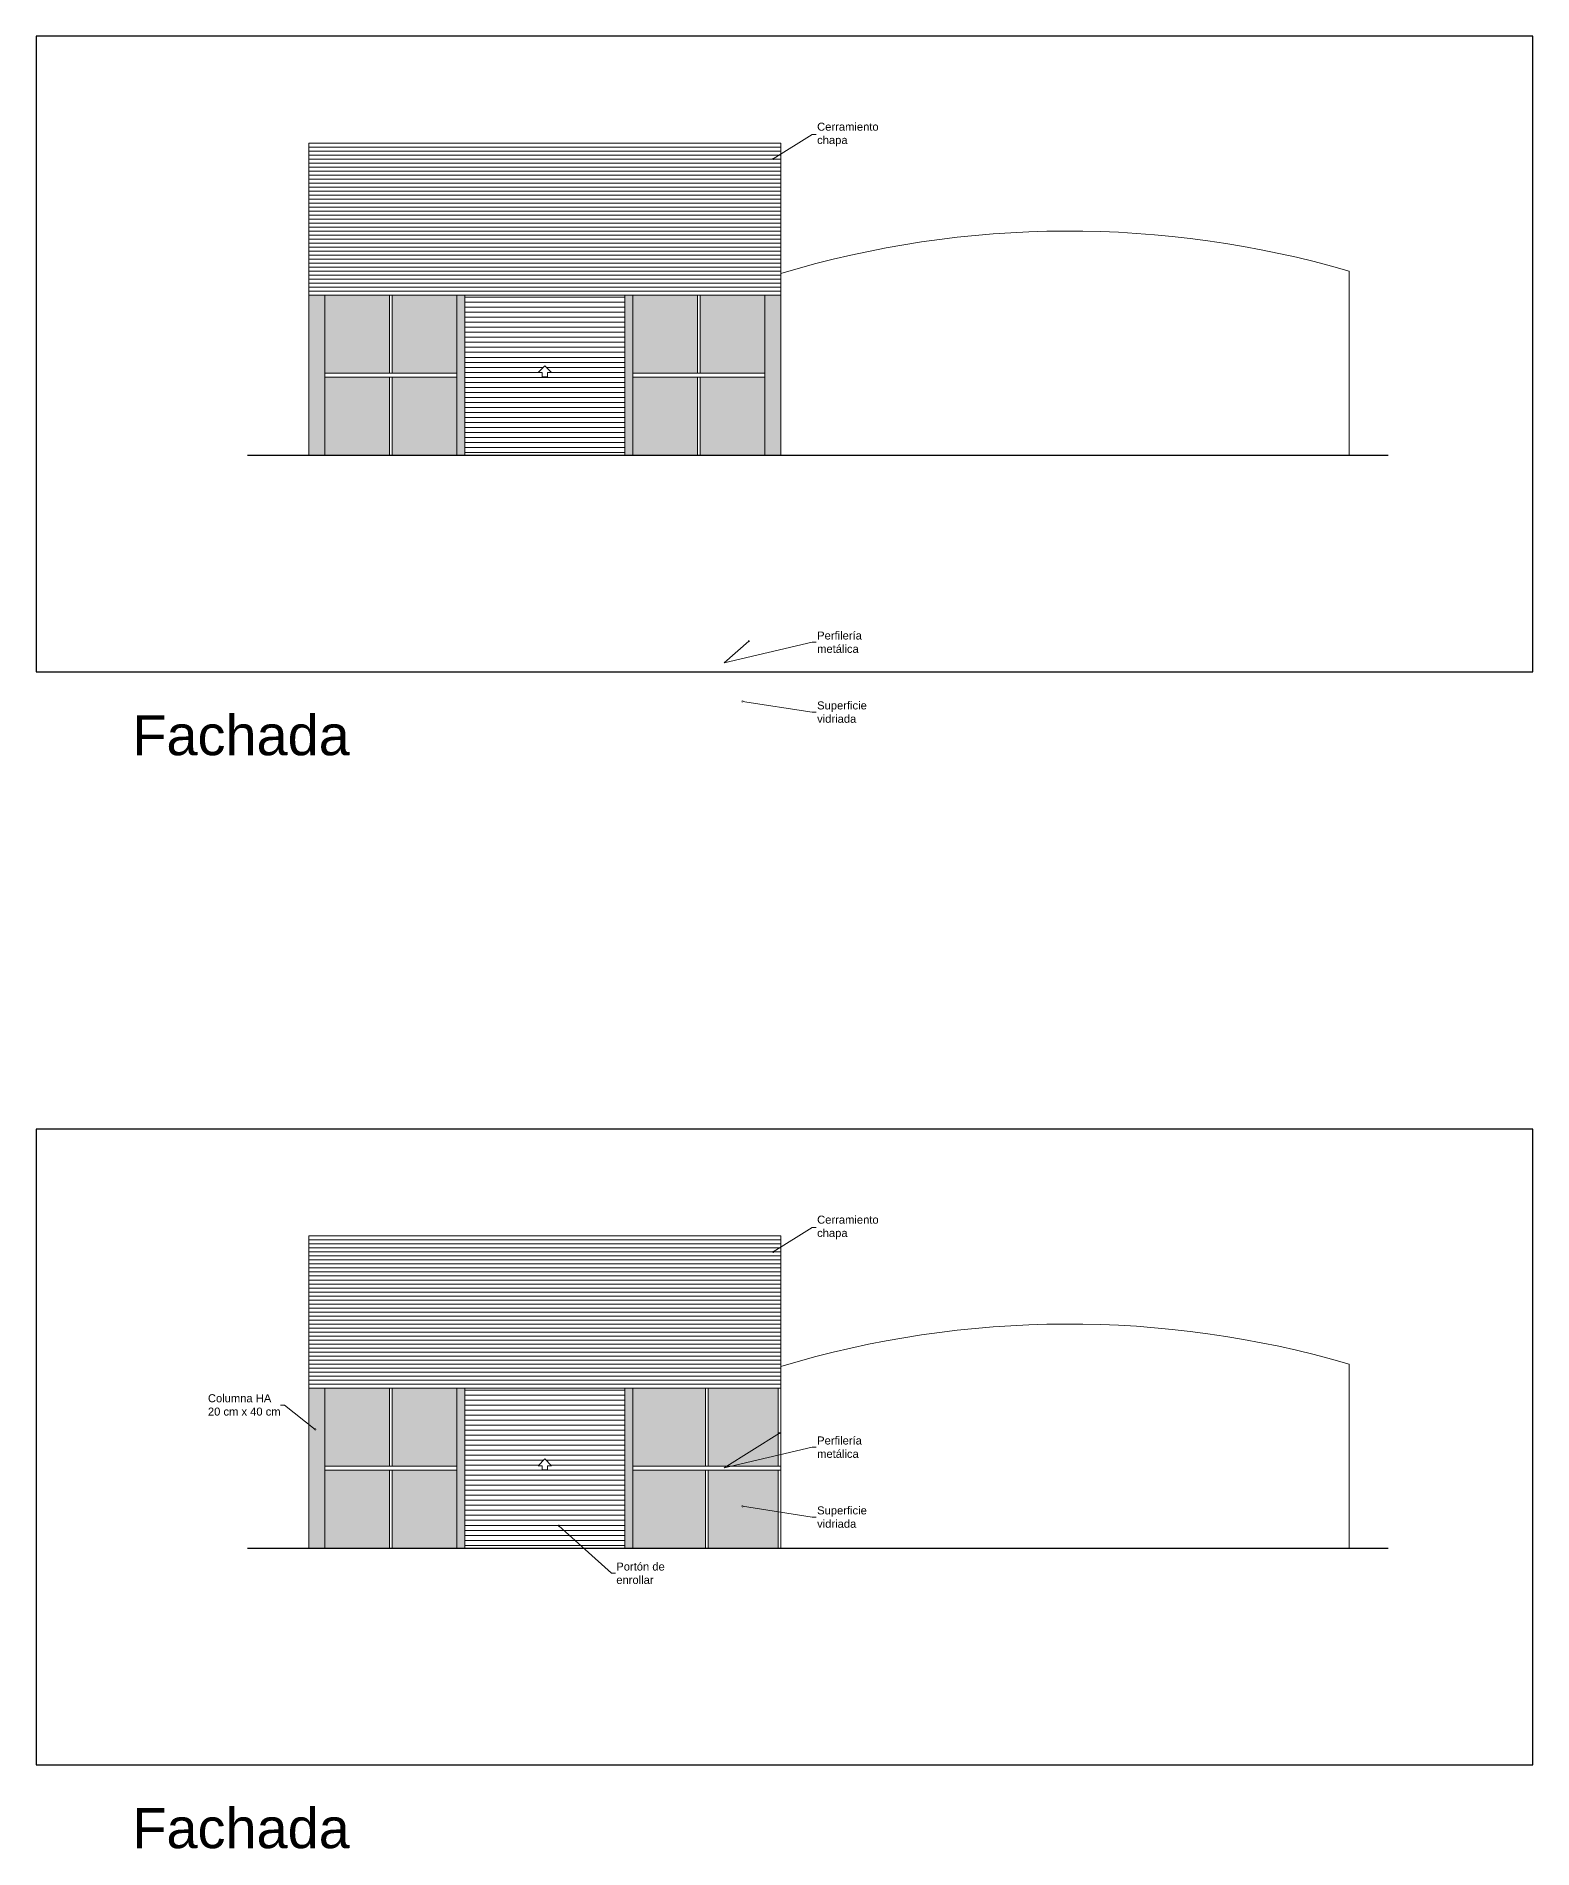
# Model space of a CAD drawing. Header units: millimetres. Extents: x 265 to 853, y -178 to 32.
# Drawn here: x 745.4 to 782.81, y -177.9 to -132.6 of the extents above; entities that cross this region are included whole.
import ezdxf
from ezdxf import colors
from ezdxf.entities.mleader import LeaderData, LeaderLine
from ezdxf.math import Vec2, Vec3

# ---------------------------------------------------------------- set-up
doc = ezdxf.new("R2010")
doc.units = ezdxf.units.MM
doc.header["$LTSCALE"] = 0.1
doc.header["$MEASUREMENT"] = 0
doc.linetypes.add('CONTINUA', pattern=[200, 100, 100])
for name, color, linetype, lineweight in [('00_ARQ_CHAPA', 4, 'CONTINUA', 13), ('00_ARQ_HORMIGON', 2, 'CONTINUA', 20), ('00_ARQ_VIDRIO', 4, 'CONTINUA', 20), ('00_ARQ_VISTA ADELANTE', 1, 'CONTINUA', 30), ('00_ARQ_VISTA ATRAS', 5, 'CONTINUA', 20), ('00_EST_TEXTO', 6, 'Continuous', 9), ('00_EST_Viga_Montante', 5, 'Continuous', 20)]:
    doc.layers.add(name, color=color, linetype=linetype, lineweight=lineweight)
doc.layers.add('00_EST_EXISTENTE', color=8, linetype='Continuous', lineweight=20, transparency=0.5)
doc.layers.add('00_EST_NoImprimir', color=1, linetype='Continuous', plot=False)
doc.styles.add('Arial1_50', font='arial.ttf', dxfattribs={"height": 0.05})
doc.styles.add('Arial20', font='arial.ttf', dxfattribs={"height": 0.2})

# ---------------------------------------------------------------- blocks, each defined once
blk = doc.blocks.new('_DotSmall')
at = {"color": 0, "linetype": 'ByBlock', "const_width": 0.5}
blk.add_lwpolyline([(-0.0625, 0, 1), (0.0625, 0, 1)], format="xyb", close=True, dxfattribs=at)

msp = doc.modelspace()

# ---------------------------------------------------------------- hatches: boundary and pattern name
at = {"layer": '00_ARQ_HORMIGON', "true_color": 0x9b9897, "transparency": 33554508}
h = msp.add_hatch(color=253, dxfattribs=at)
h.dxf.hatch_style = 1
h.paths.add_polyline_path([(752.216, -139.069), (752.216, -143.069), (752.616, -143.069), (752.616, -139.069)])
h.paths.add_polyline_path([(764.016, -143.069), (764.016, -139.069), (763.616, -139.069), (763.616, -143.069)])
h = msp.add_hatch(color=253, dxfattribs=at)
h.dxf.hatch_style = 1
h.paths.add_polyline_path([(756.116, -139.069), (755.916, -139.069), (755.916, -143.069), (756.116, -143.069)])
h.paths.add_polyline_path([(760.316, -139.069), (760.116, -139.069), (760.116, -143.069), (760.316, -143.069)])
h = msp.add_hatch(color=253, dxfattribs=at)
h.dxf.hatch_style = 1
h.paths.add_polyline_path([(752.616, -166.383), (752.216, -166.383), (752.216, -170.383), (752.616, -170.383)])
h = msp.add_hatch(color=253, dxfattribs=at)
h.dxf.hatch_style = 1
h.paths.add_polyline_path([(756.116, -166.383), (755.916, -166.383), (755.916, -170.383), (756.116, -170.383)])
h.paths.add_polyline_path([(760.116, -170.383), (760.316, -170.383), (760.316, -166.383), (760.116, -166.383)])
at = {"layer": '00_ARQ_VIDRIO', "true_color": 0x91f2ed, "transparency": 33554470}
h = msp.add_hatch(color=121, dxfattribs=at)
h.dxf.hatch_style = 1
h.paths.add_polyline_path([(754.231, -139.069), (752.616, -139.069), (752.616, -141.019), (754.231, -141.019)])
h.paths.add_polyline_path([(754.231, -141.119), (752.616, -141.119), (752.616, -143.069), (754.231, -143.069)])
h.paths.add_polyline_path([(755.916, -141.119), (754.301, -141.119), (754.301, -143.069), (755.916, -143.069)])
h.paths.add_polyline_path([(755.916, -139.069), (754.301, -139.069), (754.301, -141.019), (755.916, -141.019)])
h.paths.add_polyline_path([(761.931, -139.069), (760.316, -139.069), (760.316, -141.019), (761.931, -141.019)])
h.paths.add_polyline_path([(761.931, -141.119), (760.316, -141.119), (760.316, -143.069), (761.931, -143.069)])
h.paths.add_polyline_path([(763.616, -141.119), (762.001, -141.119), (762.001, -143.069), (763.616, -143.069)])
h.paths.add_polyline_path([(763.616, -139.069), (762.001, -139.069), (762.001, -141.019), (763.616, -141.019)])
h = msp.add_hatch(color=121, dxfattribs=at)
h.dxf.hatch_style = 1
h.paths.add_polyline_path([(752.616, -168.333), (754.231, -168.333), (754.231, -166.383), (752.616, -166.383)])
h.paths.add_polyline_path([(754.301, -168.333), (755.916, -168.333), (755.916, -166.383), (754.301, -166.383)])
h.paths.add_polyline_path([(754.301, -170.383), (755.916, -170.383), (755.916, -168.433), (754.301, -168.433)])
h.paths.add_polyline_path([(754.231, -168.433), (752.616, -168.433), (752.616, -170.383), (754.231, -170.383)])
h.paths.add_polyline_path([(760.316, -170.383), (762.131, -170.383), (762.131, -168.433), (760.316, -168.433)])
h.paths.add_polyline_path([(762.131, -168.333), (762.131, -166.383), (760.316, -166.383), (760.316, -168.333)])
h.paths.add_polyline_path([(762.201, -168.333), (763.946, -168.333), (763.946, -166.383), (762.201, -166.383)])
h.paths.add_polyline_path([(762.201, -168.433), (762.201, -170.383), (763.946, -170.383), (763.946, -168.433)])
at = {"layer": '00_ARQ_VISTA ATRAS', "true_color": 0x9b9897, "transparency": 33554559}
h = msp.add_hatch(dxfattribs=at)
h.set_pattern_fill('ANSI31', color=253, angle=135)
h.paths.add_polyline_path([(756.116, -143.069), (760.116, -143.069), (760.116, -139.069), (756.116, -139.069)])
h.paths.add_polyline_path([(757.946, -141.008), (758.116, -140.834), (758.286, -141.008), (758.186, -141.008), (758.186, -141.113), (758.046, -141.113), (758.046, -141.008)], flags=16)
h = msp.add_hatch(dxfattribs=at)
h.set_pattern_fill('ANSI31', color=253, angle=135)
h.set_pattern_definition([(180, (0, -27.31411), (-1e-17, -0.125), [])])
h.paths.add_polyline_path([(756.116, -170.383), (760.116, -170.383), (760.116, -166.383), (756.116, -166.383)])
h.paths.add_polyline_path([(757.946, -168.323), (758.116, -168.148), (758.286, -168.323), (758.186, -168.323), (758.186, -168.427), (758.046, -168.427), (758.046, -168.323)], flags=16)

# ---------------------------------------------------------------- linework, layer by layer
at = {"layer": '00_ARQ_CHAPA'}
for p, q in [((764.016, -135.369), (752.216, -135.369)), ((764.016, -135.469), (752.216, -135.469)), ((764.016, -135.569), (752.216, -135.569)), ((764.016, -135.669), (752.216, -135.669)), ((764.016, -135.769), (752.216, -135.769)), ((764.016, -135.869), (752.216, -135.869)), ((764.016, -135.969), (752.216, -135.969)), ((764.016, -136.069), (752.216, -136.069)), ((764.016, -136.169), (752.216, -136.169)), ((764.016, -136.269), (752.216, -136.269)), ((764.016, -136.369), (752.216, -136.369)), ((764.016, -136.469), (752.216, -136.469)), ((764.016, -136.569), (752.216, -136.569)), ((764.016, -136.669), (752.216, -136.669)), ((764.016, -136.769), (752.216, -136.769)), ((764.016, -136.869), (752.216, -136.869)), ((764.016, -136.969), (752.216, -136.969)), ((764.016, -137.069), (752.216, -137.069)), ((764.016, -137.169), (752.216, -137.169)), ((764.016, -137.269), (752.216, -137.269)), ((764.016, -137.369), (752.216, -137.369)), ((764.016, -137.469), (752.216, -137.469)), ((764.016, -137.569), (752.216, -137.569)), ((764.016, -137.669), (752.216, -137.669)), ((764.016, -137.769), (752.216, -137.769)), ((764.016, -137.869), (752.216, -137.869)), ((764.016, -137.969), (752.216, -137.969)), ((764.016, -138.069), (752.216, -138.069)), ((764.016, -138.169), (752.216, -138.169)), ((764.016, -138.269), (752.216, -138.269)), ((764.016, -138.369), (752.216, -138.369)), ((764.016, -138.469), (752.216, -138.469)), ((764.016, -138.569), (752.216, -138.569)), ((764.016, -138.669), (752.216, -138.669)), ((764.016, -138.769), (752.216, -138.769)), ((764.016, -138.869), (752.216, -138.869)), ((764.016, -138.969), (752.216, -138.969)), ((764.016, -162.683), (752.216, -162.683)), ((764.016, -162.783), (752.216, -162.783)), ((764.016, -162.883), (752.216, -162.883)), ((764.016, -162.983), (752.216, -162.983)), ((764.016, -163.083), (752.216, -163.083)), ((764.016, -163.183), (752.216, -163.183)), ((764.016, -163.283), (752.216, -163.283)), ((764.016, -163.383), (752.216, -163.383)), ((764.016, -163.483), (752.216, -163.483)), ((764.016, -163.583), (752.216, -163.583)), ((764.016, -163.683), (752.216, -163.683)), ((764.016, -163.783), (752.216, -163.783)), ((764.016, -163.883), (752.216, -163.883)), ((764.016, -163.983), (752.216, -163.983)), ((764.016, -164.083), (752.216, -164.083)), ((764.016, -164.183), (752.216, -164.183)), ((764.016, -164.283), (752.216, -164.283)), ((764.016, -164.383), (752.216, -164.383)), ((764.016, -164.483), (752.216, -164.483)), ((764.016, -164.583), (752.216, -164.583)), ((764.016, -164.683), (752.216, -164.683)), ((764.016, -164.783), (752.216, -164.783)), ((764.016, -164.883), (752.216, -164.883)), ((764.016, -164.983), (752.216, -164.983)), ((764.016, -165.083), (752.216, -165.083)), ((764.016, -165.183), (752.216, -165.183)), ((764.016, -165.283), (752.216, -165.283)), ((764.016, -165.383), (752.216, -165.383)), ((764.016, -165.483), (752.216, -165.483)), ((764.016, -165.583), (752.216, -165.583)), ((764.016, -165.683), (752.216, -165.683)), ((764.016, -165.783), (752.216, -165.783)), ((764.016, -165.883), (752.216, -165.883)), ((764.016, -165.983), (752.216, -165.983)), ((764.016, -166.083), (752.216, -166.083)), ((764.016, -166.183), (752.216, -166.183)), ((764.016, -166.283), (752.216, -166.283))]:
    msp.add_line(p, q, dxfattribs=at)
at = {"layer": '00_ARQ_VISTA ADELANTE'}
for p, q in [((750.682, -143.069), (779.195, -143.069)), ((750.682, -170.383), (779.195, -170.383))]:
    msp.add_line(p, q, dxfattribs=at)
at = {"layer": '00_ARQ_VISTA ATRAS'}
for p, q in [((752.216, -135.269), (764.016, -135.269)), ((752.216, -137.269), (752.216, -135.269)), ((764.016, -137.269), (764.016, -135.269)), ((752.216, -143.069), (752.216, -137.04)), ((764.016, -143.069), (764.016, -137.04)), ((752.616, -137.269), (763.616, -137.269)), ((764.016, -139.069), (752.216, -139.069)), ((752.616, -139.069), (752.616, -143.069)), ((754.231, -139.069), (754.231, -141.019)), ((754.301, -139.069), (754.301, -141.019)), ((755.916, -139.069), (755.916, -143.069)), ((756.116, -139.069), (756.116, -143.069)), ((756.116, -139.069), (760.116, -139.069)), ((760.116, -139.069), (760.116, -143.069)), ((760.316, -139.069), (760.316, -143.069)), ((761.931, -139.069), (761.931, -141.019)), ((762.001, -139.069), (762.001, -141.019)), ((763.616, -139.069), (763.616, -143.069)), ((758.116, -140.834), (757.946, -141.008)), ((758.116, -140.834), (758.286, -141.008)), ((752.616, -141.019), (755.916, -141.019)), ((752.616, -141.119), (755.916, -141.119)), ((754.231, -141.119), (754.231, -143.069)), ((754.301, -141.119), (754.301, -143.069)), ((757.946, -141.008), (758.046, -141.008)), ((758.046, -141.008), (758.046, -141.113)), ((758.046, -141.113), (758.186, -141.113)), ((758.186, -141.008), (758.186, -141.113)), ((758.186, -141.008), (758.286, -141.008)), ((760.316, -141.019), (763.616, -141.019)), ((760.316, -141.119), (763.616, -141.119)), ((761.931, -141.119), (761.931, -143.069)), ((762.001, -141.119), (762.001, -143.069)), ((752.216, -162.583), (764.016, -162.583)), ((752.216, -170.383), (752.216, -162.583)), ((764.016, -164.583), (764.016, -162.583)), ((764.016, -170.383), (764.016, -164.354)), ((764.016, -166.383), (752.216, -166.383)), ((752.616, -166.383), (752.616, -170.383)), ((754.231, -166.383), (754.231, -168.333)), ((754.301, -166.383), (754.301, -168.333)), ((755.916, -166.383), (755.916, -170.383)), ((756.116, -166.383), (756.116, -170.383)), ((756.116, -166.383), (760.116, -166.383)), ((760.116, -166.383), (760.116, -170.383)), ((760.316, -166.383), (760.316, -170.383)), ((762.131, -166.383), (762.131, -168.333)), ((762.201, -166.383), (762.201, -168.333)), ((763.946, -168.333), (763.946, -166.383)), ((752.616, -168.333), (755.916, -168.333)), ((752.616, -168.433), (755.916, -168.433)), ((754.231, -168.433), (754.231, -170.383)), ((754.301, -168.433), (754.301, -170.383)), ((758.116, -168.148), (757.946, -168.323)), ((757.946, -168.323), (758.046, -168.323)), ((758.046, -168.323), (758.046, -168.427)), ((758.046, -168.427), (758.186, -168.427)), ((758.116, -168.148), (758.286, -168.323)), ((758.186, -168.323), (758.286, -168.323)), ((758.186, -168.323), (758.186, -168.427)), ((760.316, -168.333), (764.016, -168.333)), ((760.316, -168.433), (764.016, -168.433)), ((762.131, -168.433), (762.131, -170.383)), ((762.201, -168.433), (762.201, -170.383)), ((763.946, -170.383), (763.946, -168.433))]:
    msp.add_line(p, q, dxfattribs=at)
at = {"layer": '00_EST_EXISTENTE'}
for p, q in [((778.216, -143.069), (778.216, -138.469)), ((778.216, -170.383), (778.216, -165.783))]:
    msp.add_line(p, q, dxfattribs=at)
for centre in [(771.216, -162.469), (771.216, -189.783)]:
    msp.add_arc(centre, 25, 73.7398, 106.7383, dxfattribs=at)
at = {"layer": '00_EST_NoImprimir'}
for points in [[(745.404, -148.488), (782.809, -148.488), (782.809, -132.601), (745.404, -132.601)], [(745.404, -175.802), (782.809, -175.802), (782.809, -159.915), (745.404, -159.915)]]:
    msp.add_lwpolyline(points, close=True, dxfattribs=at)
at = {"layer": '00_EST_Viga_Montante'}
for p, q in [((764.016, -136.43), (764.016, -137.04)), ((764.016, -163.744), (764.016, -164.354))]:
    msp.add_line(p, q, dxfattribs=at)

# ---------------------------------------------------------------- texts
at = {"layer": '00_EST_TEXTO', "char_height": 1, "attachment_point": 1, "style": 'Arial1_50'}
for insert in [(747.805, -149.568), (747.805, -176.882)]:
    msp.add_mtext_dynamic_manual_height_columns('Fachada', width=15.00094, gutter_width=0.25, heights=[0], dxfattribs=dict(at, insert=insert))

# ---------------------------------------------------------------- leaders
at = {"layer": '00_EST_TEXTO'}
ml = msp.add_multileader_mtext('Standard', dxfattribs=at)
ml.set_content('Cerramiento\\Pchapa', color=2, style='Arial20')
ml.set_leader_properties(color=256, linetype='ByLayer', lineweight=-1)
ml.set_arrow_properties(name='DOTSMALL')
ml.build(insert=Vec2(0, 0))
ml.multileader.update_dxf_attribs({"text_left_attachment_type": 2, "text_right_attachment_type": 2, "dogleg_length": 0.1, "arrow_head_size": 0.08})
ctx = ml.context
ctx.base_point, ctx.char_height, ctx.arrow_head_size, ctx.landing_gap_size, ctx.plane_origin = Vec3(764.902, -135.057), 0.2, 0.08, 0.02, Vec3(763.825, -135.666)
ctx.left_attachment, ctx.right_attachment = 2, 2
notes = []
notes.append((ctx, [(0, (1, 1, 0), (764.802, -135.057), (1, 0), 0.1, [(0, [(763.825, -135.666)], 0, [])])]))
ctx.mtext.insert, ctx.mtext.flow_direction = Vec3(764.922, -134.761), 5
ml = msp.add_multileader_mtext('Standard', dxfattribs=at)
ml.set_content('Perfilería\\Pmetálica', color=2, style='Arial20')
ml.set_leader_properties(color=256, linetype='ByLayer', lineweight=-1)
ml.set_arrow_properties(name='DOTSMALL')
ml.build(insert=Vec2(0, 0))
ml.multileader.update_dxf_attribs({"text_left_attachment_type": 2, "text_right_attachment_type": 2, "dogleg_length": 0.1, "arrow_head_size": 0.08})
ctx = ml.context
ctx.base_point, ctx.char_height, ctx.arrow_head_size, ctx.landing_gap_size, ctx.plane_origin = Vec3(764.902, -147.747), 0.2, 0.08, 0.02, Vec3(763.825, -148.356)
ctx.left_attachment, ctx.right_attachment = 2, 2
notes.append((ctx, [(0, (1, 1, 0), (764.802, -147.747), (1, 0), 0.1, [(1, [(763.218, -147.715), (762.599, -148.263)], 0, [])])]))
ctx.mtext.insert, ctx.mtext.flow_direction = Vec3(764.922, -147.477), 5
ml = msp.add_multileader_mtext('Standard', dxfattribs=at)
ml.set_content('Superficie\\Pvidriada', color=2, style='Arial20')
ml.set_leader_properties(color=256, linetype='ByLayer', lineweight=-1)
ml.set_arrow_properties(name='DOTSMALL')
ml.build(insert=Vec2(0, 0))
ml.multileader.update_dxf_attribs({"text_left_attachment_type": 2, "text_right_attachment_type": 2, "dogleg_length": 0.1, "arrow_head_size": 0.08})
ctx = ml.context
ctx.base_point, ctx.char_height, ctx.arrow_head_size, ctx.landing_gap_size, ctx.plane_origin = Vec3(764.902, -149.494), 0.2, 0.08, 0.02, Vec3(763.825, -150.102)
ctx.left_attachment, ctx.right_attachment = 2, 2
notes.append((ctx, [(0, (1, 1, 0), (764.802, -149.494), (1, 0), 0.1, [(0, [(763.054, -149.222)], 0, [])])]))
ctx.mtext.insert, ctx.mtext.flow_direction = Vec3(764.922, -149.224), 5
ml = msp.add_multileader_mtext('Standard', dxfattribs=at)
ml.set_content('Cerramiento\\Pchapa', color=2, style='Arial20')
ml.set_leader_properties(color=256, linetype='ByLayer', lineweight=-1)
ml.set_arrow_properties(name='DOTSMALL')
ml.build(insert=Vec2(0, 0))
ml.multileader.update_dxf_attribs({"text_left_attachment_type": 2, "text_right_attachment_type": 2, "dogleg_length": 0.1, "arrow_head_size": 0.08})
ctx = ml.context
ctx.base_point, ctx.char_height, ctx.arrow_head_size, ctx.landing_gap_size, ctx.plane_origin = Vec3(764.902, -162.372), 0.2, 0.08, 0.02, Vec3(763.825, -162.98)
ctx.left_attachment, ctx.right_attachment = 2, 2
notes.append((ctx, [(0, (1, 1, 0), (764.802, -162.372), (1, 0), 0.1, [(0, [(763.825, -162.98)], 0, [])])]))
ctx.mtext.insert, ctx.mtext.flow_direction = Vec3(764.922, -162.075), 5
ml = msp.add_multileader_mtext('Standard', dxfattribs=at)
ml.set_content('Columna HA\\P20 cm x 40 cm', color=2, style='Arial20')
ml.set_leader_properties(color=256, linetype='ByLayer', lineweight=-1)
ml.set_arrow_properties(name='DOTSMALL')
ml.build(insert=Vec2(0, 0))
ml.multileader.update_dxf_attribs({"text_left_attachment_type": 2, "text_right_attachment_type": 2, "dogleg_length": 0.1, "arrow_head_size": 0.08})
ctx = ml.context
ctx.base_point, ctx.char_height, ctx.arrow_head_size, ctx.landing_gap_size, ctx.plane_origin = Vec3(749.675, -166.809), 0.2, 0.08, 0.02, Vec3(752.377, -167.417)
ctx.left_attachment, ctx.right_attachment = 2, 2
notes.append((ctx, [(1, (1, 1, 0), (751.605, -166.809), (-1, 0), 0.1, [(0, [(752.377, -167.417)], 0, [])])]))
ctx.mtext.insert, ctx.mtext.flow_direction = Vec3(749.695, -166.538), 5
ml = msp.add_multileader_mtext('Standard', dxfattribs=at)
ml.set_content('Perfilería\\Pmetálica', color=2, style='Arial20')
ml.set_leader_properties(color=256, linetype='ByLayer', lineweight=-1)
ml.set_arrow_properties(name='DOTSMALL')
ml.build(insert=Vec2(0, 0))
ml.multileader.update_dxf_attribs({"text_left_attachment_type": 2, "text_right_attachment_type": 2, "dogleg_length": 0.1, "arrow_head_size": 0.08})
ctx = ml.context
ctx.base_point, ctx.char_height, ctx.arrow_head_size, ctx.landing_gap_size, ctx.plane_origin = Vec3(764.902, -167.864), 0.2, 0.08, 0.02, Vec3(763.825, -168.473)
ctx.left_attachment, ctx.right_attachment = 2, 2
notes.append((ctx, [(0, (1, 1, 0), (764.802, -167.864), (1, 0), 0.1, [(1, [(763.982, -167.508), (762.599, -168.38)], 0, [])])]))
ctx.mtext.insert, ctx.mtext.flow_direction = Vec3(764.922, -167.594), 5
ml = msp.add_multileader_mtext('Standard', dxfattribs=at)
ml.set_content('Superficie\\Pvidriada', color=2, style='Arial20')
ml.set_leader_properties(color=256, linetype='ByLayer', lineweight=-1)
ml.set_arrow_properties(name='DOTSMALL')
ml.build(insert=Vec2(0, 0))
ml.multileader.update_dxf_attribs({"text_left_attachment_type": 2, "text_right_attachment_type": 2, "dogleg_length": 0.1, "arrow_head_size": 0.08})
ctx = ml.context
ctx.base_point, ctx.char_height, ctx.arrow_head_size, ctx.landing_gap_size, ctx.plane_origin = Vec3(764.902, -169.611), 0.2, 0.08, 0.02, Vec3(763.825, -170.219)
ctx.left_attachment, ctx.right_attachment = 2, 2
notes.append((ctx, [(0, (1, 1, 0), (764.802, -169.611), (1, 0), 0.1, [(0, [(763.054, -169.339)], 0, [])])]))
ctx.mtext.insert, ctx.mtext.flow_direction = Vec3(764.922, -169.341), 5
ml = msp.add_multileader_mtext('Standard', dxfattribs=at)
ml.set_content('Portón de\\Penrollar', color=2, style='Arial20')
ml.set_leader_properties(color=256, linetype='ByLayer', lineweight=-1)
ml.set_arrow_properties(name='DOTSMALL')
ml.build(insert=Vec2(0, 0))
ml.multileader.update_dxf_attribs({"text_left_attachment_type": 2, "text_right_attachment_type": 2, "dogleg_length": 0.1, "arrow_head_size": 0.08})
ctx = ml.context
ctx.base_point, ctx.char_height, ctx.arrow_head_size, ctx.landing_gap_size, ctx.plane_origin = Vec3(759.882, -171.013), 0.2, 0.08, 0.02, Vec3(758.805, -171.621)
ctx.left_attachment, ctx.right_attachment = 2, 2
notes.append((ctx, [(0, (1, 1, 0), (759.782, -171.013), (1, 0), 0.1, [(0, [(758.465, -169.824)], 0, [])])]))
ctx.mtext.insert, ctx.mtext.flow_direction = Vec3(759.902, -170.744), 5
for ctx, leaders in notes:
    for number, flags, end, landing, length, lines in leaders:
        leader = LeaderData()
        leader.index, (leader.has_last_leader_line, leader.has_dogleg_vector, leader.attachment_direction) = number, flags
        leader.last_leader_point, leader.dogleg_vector, leader.dogleg_length = Vec3(end), Vec3(landing), length
        for number, points, colour, breaks in lines:
            line = LeaderLine()
            line.index, line.vertices, line.color, line.breaks = number, Vec3.list(points), colors.encode_raw_color(colour), breaks
            leader.lines.append(line)
        ctx.leaders.append(leader)

doc.saveas('drawing.dxf')
